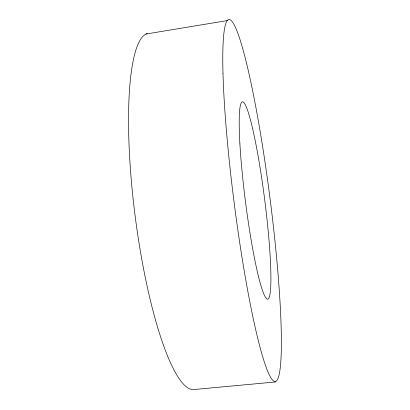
<?xml version="1.0" encoding="UTF-8"?>
<svg xmlns="http://www.w3.org/2000/svg" width="410" height="410" viewBox="0 0 410 410"><rect width="100%" height="100%" fill="white"/><g stroke="black" fill="none" stroke-linecap="round" stroke-linejoin="round"><path stroke-width="0.61" d="M146.011 34.015L227.796 20.5M275.592 381.956L194.268 389.5A179.559 36.434 82.7 0 1 135.525 219.001A179.559 36.434 82.7 0 1 147.19 33.564M239.901 143.879A99.435 9.655 82.7 0 0 266.777 298.849A99.435 9.655 82.7 0 0 258.643 159.111A99.435 9.655 82.7 0 0 239.901 143.879M222.984 73.257A182.476 18.066 82.7 0 0 269.821 375.909A182.476 18.066 82.7 0 0 263.748 153.806A182.476 18.066 82.7 0 0 222.984 73.257"/></g></svg>
